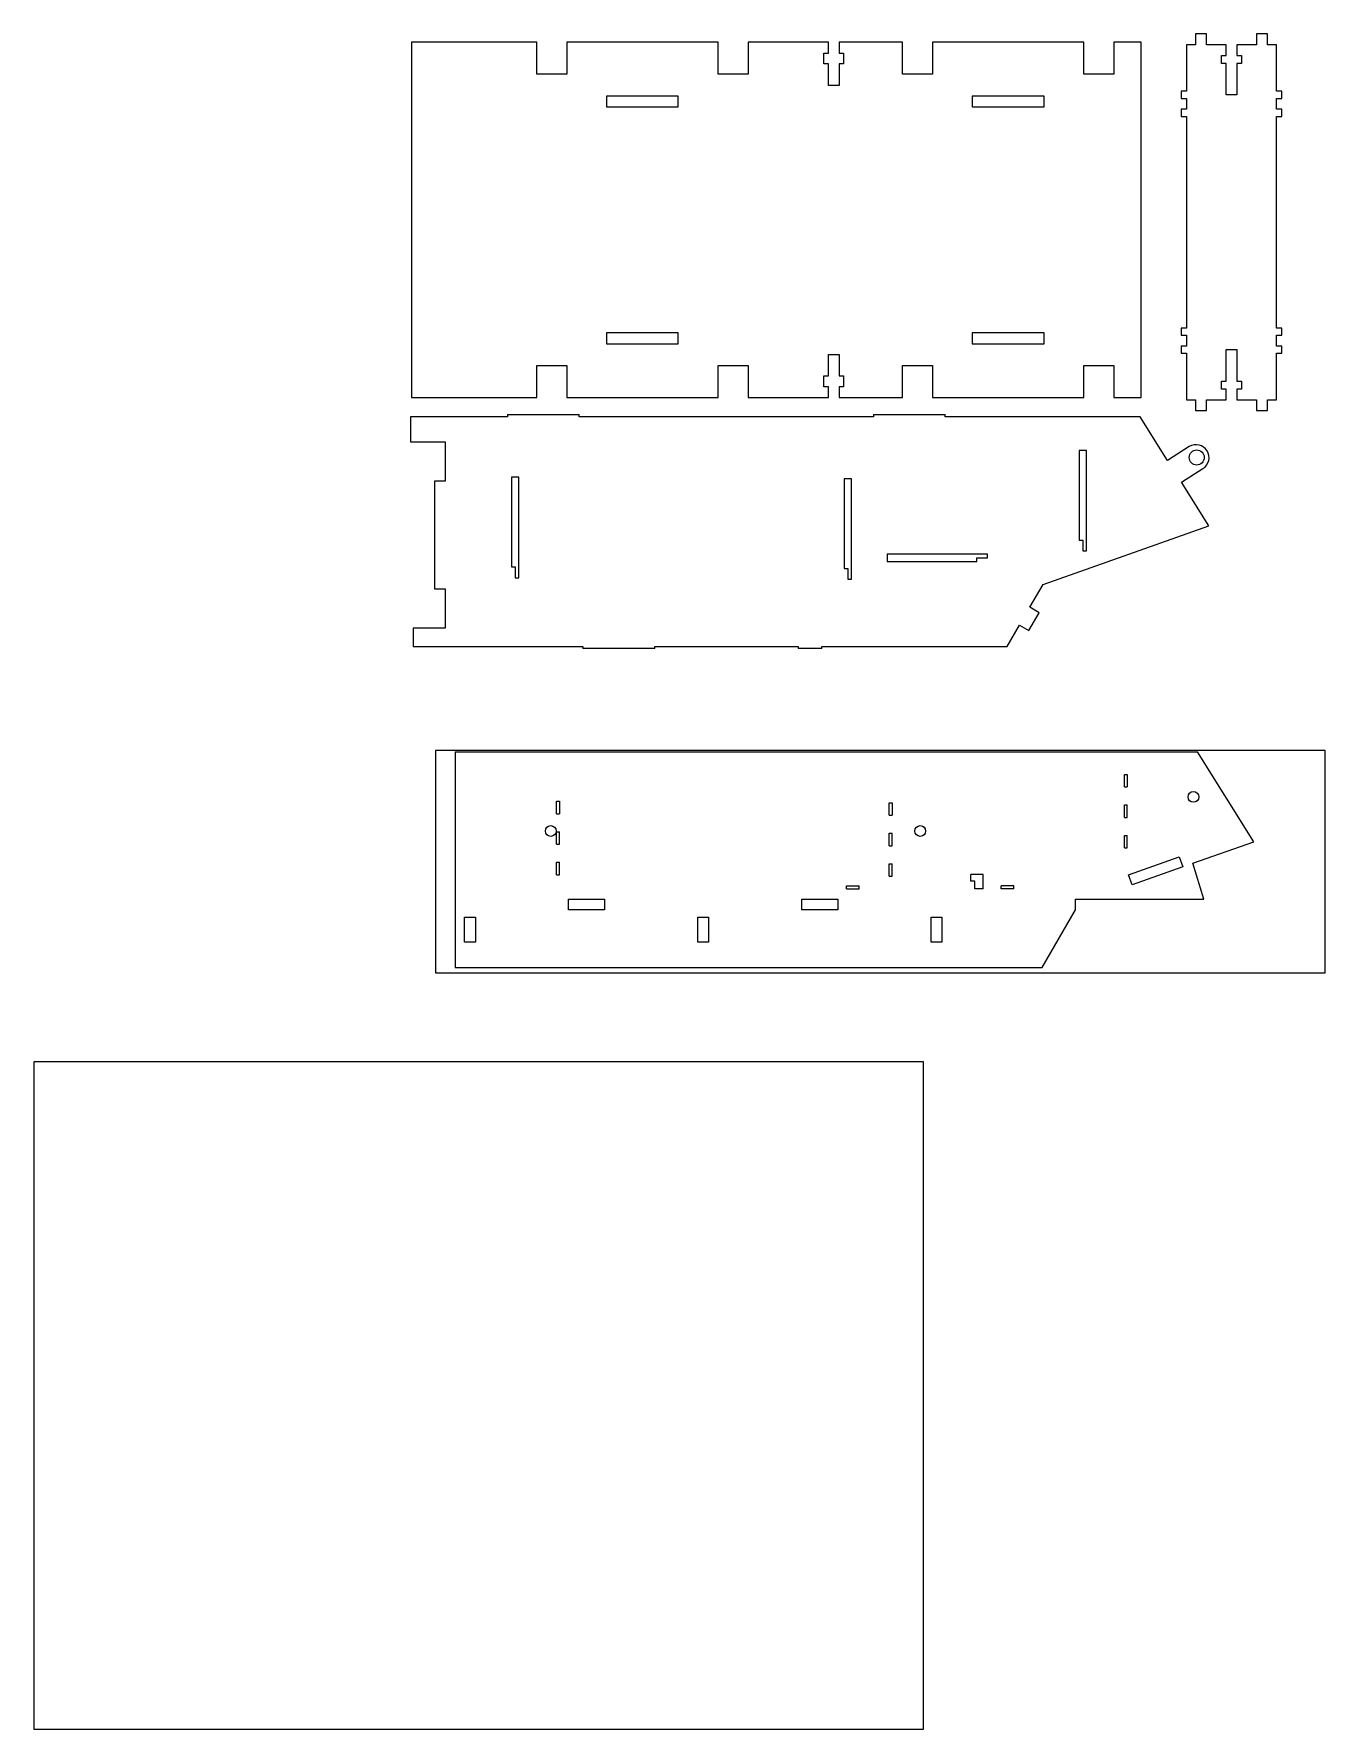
# Model space of a CAD drawing. Header units: millimetres. Extents: x -1540 to 1516, y -1634 to 664.
# Drawn here: x -1540 to 202, y -1634 to 653 of the extents above; entities that cross this region are included whole.
import ezdxf

# ---------------------------------------------------------------- set-up
doc = ezdxf.new("R2010")
doc.units = ezdxf.units.MM
doc.header["$MEASUREMENT"] = 0
doc.layers.add('Layer 1', color=7, linetype='Continuous')

msp = doc.modelspace()

# ---------------------------------------------------------------- linework, layer by layer
at = {"layer": 'Layer 1', "color": 250, "lineweight": 20}
for points in [[(-998.4533, -613.4527), (201.5467, -613.4527), (201.5467, -313.4527), (-998.4533, -313.4527), (-998.4533, -613.4527)], [(-1540.413, -1633.5), (-340.413, -1633.5), (-340.413, -733.5), (-1540.413, -733.5), (-1540.413, -1633.5)]]:
    msp.add_lwpolyline(points, close=True, dxfattribs=at)
at = {"layer": 'Layer 1', "lineweight": 25}
for points in [[(-1031.046, 641.8769), (-1031.046, 641.8769), (-1031.046, 162.7123), (-1031.046, 162.7123)], [(-861.9163, 641.8769), (-861.9163, 641.8769), (-1031.046, 641.8769), (-1031.046, 641.8769)], [(-861.9163, 598.897), (-861.9163, 598.897), (-861.9163, 641.8769), (-861.9163, 641.8769)], [(-821.6143, 641.8769), (-821.6143, 641.8769), (-821.6143, 598.897), (-821.6143, 598.897)], [(-617.235, 641.8769), (-617.235, 641.8769), (-821.6143, 641.8769), (-821.6143, 641.8769)], [(-617.235, 598.897), (-617.235, 598.897), (-617.235, 641.8769), (-617.235, 641.8769)], [(-576.933, 641.8769), (-576.933, 641.8769), (-576.933, 598.897), (-576.933, 598.897)], [(-468.6364, 641.8769), (-468.6364, 641.8769), (-576.933, 641.8769), (-576.933, 641.8769)], [(-468.6364, 627.3568), (-468.6364, 627.3568), (-468.6364, 641.8769), (-468.6364, 641.8769)], [(-454.1147, 641.8769), (-454.1147, 641.8769), (-454.1147, 627.3568), (-454.1147, 627.3568)], [(-368.4935, 641.8769), (-368.4935, 641.8769), (-454.1147, 641.8769), (-454.1147, 641.8769)], [(-368.4935, 598.897), (-368.4935, 598.897), (-368.4935, 641.8769), (-368.4935, 641.8769)], [(-328.1899, 641.8769), (-328.1899, 641.8769), (-328.1899, 598.897), (-328.1899, 598.897)], [(-123.8122, 641.8769), (-123.8122, 641.8769), (-328.1899, 641.8769), (-328.1899, 641.8769)], [(-123.8122, 598.897), (-123.8122, 598.897), (-123.8122, 641.8769), (-123.8122, 641.8769)], [(-83.5103, 641.8769), (-83.5103, 641.8769), (-83.5103, 598.897), (-83.5103, 598.897)], [(-46.74, 641.8769), (-46.74, 641.8769), (-83.5103, 641.8769), (-83.5103, 641.8769)], [(-46.74, 162.7123), (-46.74, 162.7123), (-46.74, 641.8769), (-46.74, 641.8769)], [(26.8599, 653.1951), (26.8599, 653.1951), (26.8599, 638.6734), (26.8599, 638.6734)], [(41.3783, 653.1951), (41.3783, 653.1951), (26.8599, 653.1951), (26.8599, 653.1951)], [(41.3783, 638.6734), (41.3783, 638.6734), (41.3783, 653.1951), (41.3783, 653.1951)], [(109.1395, 653.1951), (109.1395, 653.1951), (109.1395, 638.6734), (109.1395, 638.6734)], [(123.6612, 653.1951), (123.6612, 653.1951), (109.1395, 653.1951), (109.1395, 653.1951)], [(123.6612, 638.6734), (123.6612, 638.6734), (123.6612, 653.1951), (123.6612, 653.1951)], [(-474.6875, 627.3568), (-474.6875, 627.3568), (-468.6364, 627.3568), (-468.6364, 627.3568)], [(-474.6875, 612.8301), (-474.6875, 612.8301), (-474.6875, 627.3568), (-474.6875, 627.3568)], [(-454.1147, 627.3568), (-454.1147, 627.3568), (-448.0652, 627.3568), (-448.0652, 627.3568)], [(-448.0652, 627.3568), (-448.0652, 627.3568), (-448.0652, 612.8301), (-448.0652, 612.8301)], [(14.7593, 638.6734), (14.7593, 638.6734), (14.7593, 575.756), (14.7593, 575.756)], [(26.8599, 638.6734), (26.8599, 638.6734), (14.7593, 638.6734), (14.7593, 638.6734)], [(67.9905, 638.6734), (67.9905, 638.6734), (41.3783, 638.6734), (41.3783, 638.6734)], [(61.9428, 624.1567), (61.9428, 624.1567), (67.9905, 624.1567), (67.9905, 624.1567)], [(61.9428, 613.3084), (61.9428, 613.3084), (61.9428, 624.1567), (61.9428, 624.1567)], [(67.9905, 624.1567), (67.9905, 624.1567), (67.9905, 638.6734), (67.9905, 638.6734)], [(82.5123, 638.6734), (82.5123, 638.6734), (82.5123, 624.1567), (82.5123, 624.1567)], [(109.1395, 638.6734), (109.1395, 638.6734), (82.5123, 638.6734), (82.5123, 638.6734)], [(82.5123, 624.1567), (82.5123, 624.1567), (88.57, 624.1567), (88.57, 624.1567)], [(88.57, 624.1567), (88.57, 624.1567), (88.57, 613.3084), (88.57, 613.3084)], [(135.7602, 638.6734), (135.7602, 638.6734), (123.6612, 638.6734), (123.6612, 638.6734)], [(135.7602, 575.756), (135.7602, 575.756), (135.7602, 638.6734), (135.7602, 638.6734)], [(-821.6143, 598.897), (-821.6143, 598.897), (-861.9163, 598.897), (-861.9163, 598.897)], [(-576.933, 598.897), (-576.933, 598.897), (-617.235, 598.897), (-617.235, 598.897)], [(-468.6364, 612.8301), (-468.6364, 612.8301), (-474.6875, 612.8301), (-474.6875, 612.8301)], [(-468.6364, 583.7884), (-468.6364, 583.7884), (-468.6364, 612.8301), (-468.6364, 612.8301)], [(-454.1147, 612.8301), (-454.1147, 612.8301), (-454.1147, 583.7884), (-454.1147, 583.7884)], [(-448.0652, 612.8301), (-448.0652, 612.8301), (-454.1147, 612.8301), (-454.1147, 612.8301)], [(-328.1899, 598.897), (-328.1899, 598.897), (-368.4935, 598.897), (-368.4935, 598.897)], [(-83.5103, 598.897), (-83.5103, 598.897), (-123.8122, 598.897), (-123.8122, 598.897)], [(67.9905, 613.3084), (67.9905, 613.3084), (61.9428, 613.3084), (61.9428, 613.3084)], [(67.9905, 570.9155), (67.9905, 570.9155), (67.9905, 613.3084), (67.9905, 613.3084)], [(82.5123, 613.3084), (82.5123, 613.3084), (82.5123, 570.9155), (82.5123, 570.9155)], [(88.57, 613.3084), (88.57, 613.3084), (82.5123, 613.3084), (82.5123, 613.3084)], [(-454.1147, 583.7884), (-454.1147, 583.7884), (-468.6364, 583.7884), (-468.6364, 583.7884)], [(7.4993, 575.756), (7.4993, 575.756), (7.4993, 566.0749), (7.4993, 566.0749)], [(14.7593, 575.756), (14.7593, 575.756), (7.4993, 575.756), (7.4993, 575.756)], [(143.0202, 575.756), (143.0202, 575.756), (135.7602, 575.756), (135.7602, 575.756)], [(143.0202, 566.0749), (143.0202, 566.0749), (143.0202, 575.756), (143.0202, 575.756)], [(-768.0879, 569.27), (-768.0879, 569.27), (-768.0879, 554.7933), (-768.0879, 554.7933)], [(-671.2883, 569.27), (-671.2883, 569.27), (-768.0879, 569.27), (-768.0879, 569.27)], [(-768.0879, 554.7933), (-768.0879, 554.7933), (-671.2866, 554.7933), (-671.2866, 554.7933)], [(-671.2866, 554.7933), (-671.2866, 554.7933), (-671.2883, 569.27), (-671.2883, 569.27)], [(-274.4017, 569.27), (-274.4017, 569.27), (-274.4017, 554.7933), (-274.4017, 554.7933)], [(-177.6004, 569.27), (-177.6004, 569.27), (-274.4017, 569.27), (-274.4017, 569.27)], [(-274.4017, 554.7933), (-274.4017, 554.7933), (-177.6004, 554.7933), (-177.6004, 554.7933)], [(-177.6004, 554.7933), (-177.6004, 554.7933), (-177.6004, 569.27), (-177.6004, 569.27)], [(7.4993, 566.0749), (7.4993, 566.0749), (14.7593, 566.0749), (14.7593, 566.0749)], [(7.4993, 551.5549), (7.4993, 551.5549), (7.4993, 541.8737), (7.4993, 541.8737)], [(14.7593, 551.5549), (14.7593, 551.5549), (7.4993, 551.5549), (7.4993, 551.5549)], [(14.7593, 566.0749), (14.7593, 566.0749), (14.7593, 551.5549), (14.7593, 551.5549)], [(82.5123, 570.9155), (82.5123, 570.9155), (67.9905, 570.9155), (67.9905, 570.9155)], [(135.7602, 566.0749), (135.7602, 566.0749), (143.0202, 566.0749), (143.0202, 566.0749)], [(135.7602, 551.5549), (135.7602, 551.5549), (135.7602, 566.0749), (135.7602, 566.0749)], [(143.0202, 551.5549), (143.0202, 551.5549), (135.7602, 551.5549), (135.7602, 551.5549)], [(143.0202, 541.8737), (143.0202, 541.8737), (143.0202, 551.5549), (143.0202, 551.5549)], [(7.4993, 541.8737), (7.4993, 541.8737), (14.7593, 541.8737), (14.7593, 541.8737)], [(14.7593, 541.8737), (14.7593, 541.8737), (14.7593, 256.3102), (14.7593, 256.3102)], [(135.7602, 541.8737), (135.7602, 541.8737), (143.0202, 541.8737), (143.0202, 541.8737)], [(135.7602, 256.3102), (135.7602, 256.3102), (135.7602, 541.8737), (135.7602, 541.8737)], [(7.4993, 256.3102), (7.4993, 256.3102), (7.4993, 246.6308), (7.4993, 246.6308)], [(14.7593, 256.3102), (14.7593, 256.3102), (7.4993, 256.3102), (7.4993, 256.3102)], [(143.0202, 256.3102), (143.0202, 256.3102), (135.7602, 256.3102), (135.7602, 256.3102)], [(143.0202, 246.6308), (143.0202, 246.6308), (143.0202, 256.3102), (143.0202, 256.3102)], [(-768.0879, 249.8225), (-768.0879, 249.8225), (-768.0879, 235.3425), (-768.0879, 235.3425)], [(-671.2883, 249.8225), (-671.2883, 249.8225), (-768.0879, 249.8225), (-768.0879, 249.8225)], [(-768.0879, 235.3425), (-768.0879, 235.3425), (-671.2866, 235.3425), (-671.2866, 235.3425)], [(-671.2866, 235.3425), (-671.2866, 235.3425), (-671.2883, 249.8225), (-671.2883, 249.8225)], [(-274.4017, 249.8225), (-274.4017, 249.8225), (-274.4017, 235.3425), (-274.4017, 235.3425)], [(-177.6004, 249.8225), (-177.6004, 249.8225), (-274.4017, 249.8225), (-274.4017, 249.8225)], [(-274.4017, 235.3425), (-274.4017, 235.3425), (-177.6004, 235.3425), (-177.6004, 235.3425)], [(-177.6004, 235.3425), (-177.6004, 235.3425), (-177.6004, 249.8225), (-177.6004, 249.8225)], [(7.4993, 246.6308), (7.4993, 246.6308), (14.7593, 246.6308), (14.7593, 246.6308)], [(7.4993, 232.1107), (7.4993, 232.1107), (7.4993, 222.4313), (7.4993, 222.4313)], [(14.7593, 232.1107), (14.7593, 232.1107), (7.4993, 232.1107), (7.4993, 232.1107)], [(14.7593, 246.6308), (14.7593, 246.6308), (14.7593, 232.1107), (14.7593, 232.1107)], [(135.7602, 246.6308), (135.7602, 246.6308), (143.0202, 246.6308), (143.0202, 246.6308)], [(135.7602, 232.1107), (135.7602, 232.1107), (135.7602, 246.6308), (135.7602, 246.6308)], [(143.0202, 232.1107), (143.0202, 232.1107), (135.7602, 232.1107), (135.7602, 232.1107)], [(143.0202, 222.4313), (143.0202, 222.4313), (143.0202, 232.1107), (143.0202, 232.1107)], [(-861.9163, 205.969), (-861.9163, 205.969), (-821.6143, 205.969), (-821.6143, 205.969)], [(-861.9163, 162.7123), (-861.9163, 162.7123), (-861.9163, 205.969), (-861.9163, 205.969)], [(-821.6143, 205.969), (-821.6143, 205.969), (-821.6143, 162.7123), (-821.6143, 162.7123)], [(-617.235, 205.969), (-617.235, 205.969), (-576.933, 205.969), (-576.933, 205.969)], [(-617.235, 162.7123), (-617.235, 162.7123), (-617.235, 205.969), (-617.235, 205.969)], [(-576.933, 205.969), (-576.933, 205.969), (-576.933, 162.7123), (-576.933, 162.7123)], [(-468.6364, 220.7925), (-468.6364, 220.7925), (-454.1147, 220.7925), (-454.1147, 220.7925)], [(-468.6364, 191.7524), (-468.6364, 191.7524), (-468.6364, 220.7925), (-468.6364, 220.7925)], [(-454.1147, 220.7925), (-454.1147, 220.7925), (-454.1147, 191.7524), (-454.1147, 191.7524)], [(-368.4935, 205.969), (-368.4935, 205.969), (-328.1899, 205.969), (-328.1899, 205.969)], [(-368.4935, 162.7123), (-368.4935, 162.7123), (-368.4935, 205.969), (-368.4935, 205.969)], [(-328.1899, 205.969), (-328.1899, 205.969), (-328.1899, 162.7123), (-328.1899, 162.7123)], [(-123.8122, 205.969), (-123.8122, 205.969), (-83.5103, 205.969), (-83.5103, 205.969)], [(-123.8122, 162.7123), (-123.8122, 162.7123), (-123.8122, 205.969), (-123.8122, 205.969)], [(-83.5103, 205.969), (-83.5103, 205.969), (-83.5103, 162.7123), (-83.5103, 162.7123)], [(7.4993, 222.4313), (7.4993, 222.4313), (14.7593, 222.4313), (14.7593, 222.4313)], [(14.7593, 222.4313), (14.7593, 222.4313), (14.7593, 159.5122), (14.7593, 159.5122)], [(67.9905, 227.2718), (67.9905, 227.2718), (82.5123, 227.2718), (82.5123, 227.2718)], [(67.9905, 184.8906), (67.9905, 184.8906), (67.9905, 227.2718), (67.9905, 227.2718)], [(82.5123, 227.2718), (82.5123, 227.2718), (82.5123, 184.8906), (82.5123, 184.8906)], [(135.7602, 222.4313), (135.7602, 222.4313), (143.0202, 222.4313), (143.0202, 222.4313)], [(135.7602, 159.5122), (135.7602, 159.5122), (135.7602, 222.4313), (135.7602, 222.4313)], [(-474.6875, 191.7524), (-474.6875, 191.7524), (-468.6364, 191.7524), (-468.6364, 191.7524)], [(-474.6875, 177.2324), (-474.6875, 177.2324), (-474.6875, 191.7524), (-474.6875, 191.7524)], [(-454.1147, 191.7524), (-454.1147, 191.7524), (-448.0652, 191.7524), (-448.0652, 191.7524)], [(-448.0652, 191.7524), (-448.0652, 191.7524), (-448.0652, 177.2324), (-448.0652, 177.2324)], [(61.9428, 184.8906), (61.9428, 184.8906), (67.9905, 184.8906), (67.9905, 184.8906)], [(61.9428, 174.0306), (61.9428, 174.0306), (61.9428, 184.8906), (61.9428, 184.8906)], [(82.5123, 184.8906), (82.5123, 184.8906), (88.57, 184.8906), (88.57, 184.8906)], [(88.57, 184.8906), (88.57, 184.8906), (88.57, 174.0306), (88.57, 174.0306)], [(-1031.046, 162.7123), (-1031.046, 162.7123), (-861.9163, 162.7123), (-861.9163, 162.7123)], [(-821.6143, 162.7123), (-821.6143, 162.7123), (-617.235, 162.7123), (-617.235, 162.7123)], [(-576.933, 162.7123), (-576.933, 162.7123), (-468.6364, 162.7123), (-468.6364, 162.7123)], [(-468.6364, 177.2324), (-468.6364, 177.2324), (-474.6875, 177.2324), (-474.6875, 177.2324)], [(-468.6364, 162.7123), (-468.6364, 162.7123), (-468.6364, 177.2324), (-468.6364, 177.2324)], [(-454.1147, 177.2324), (-454.1147, 177.2324), (-454.1147, 162.7123), (-454.1147, 162.7123)], [(-448.0652, 177.2324), (-448.0652, 177.2324), (-454.1147, 177.2324), (-454.1147, 177.2324)], [(-454.1147, 162.7123), (-454.1147, 162.7123), (-368.4935, 162.7123), (-368.4935, 162.7123)], [(-328.1899, 162.7123), (-328.1899, 162.7123), (-123.8122, 162.7123), (-123.8122, 162.7123)], [(-83.5103, 162.7123), (-83.5103, 162.7123), (-46.74, 162.7123), (-46.74, 162.7123)], [(67.9905, 174.0306), (67.9905, 174.0306), (61.9428, 174.0306), (61.9428, 174.0306)], [(67.9905, 159.5122), (67.9905, 159.5122), (67.9905, 174.0306), (67.9905, 174.0306)], [(82.5123, 174.0306), (82.5123, 174.0306), (82.5123, 159.5122), (82.5123, 159.5122)], [(88.57, 174.0306), (88.57, 174.0306), (82.5123, 174.0306), (82.5123, 174.0306)], [(-901.3849, 139.7645), (-901.3849, 139.7645), (-901.3849, 136.7645), (-901.3849, 136.7645)], [(-901.3849, 139.7645), (-901.3849, 139.7645), (-804.5869, 139.7645), (-804.5869, 139.7645)], [(-804.5869, 136.7645), (-804.5869, 136.7645), (-804.5869, 139.7645), (-804.5869, 139.7645)], [(-407.7003, 139.7645), (-407.7003, 139.7645), (-407.7003, 136.7645), (-407.7003, 136.7645)], [(-407.7003, 139.7645), (-407.7003, 139.7645), (-310.899, 139.7645), (-310.899, 139.7645)], [(-310.899, 136.7645), (-310.899, 136.7645), (-310.899, 139.7645), (-310.899, 139.7645)], [(14.7593, 159.5122), (14.7593, 159.5122), (26.8599, 159.5122), (26.8599, 159.5122)], [(26.8599, 159.5122), (26.8599, 159.5122), (26.8599, 144.9922), (26.8599, 144.9922)], [(26.8599, 144.9922), (26.8599, 144.9922), (41.3783, 144.9922), (41.3783, 144.9922)], [(41.3783, 159.5122), (41.3783, 159.5122), (67.9905, 159.5122), (67.9905, 159.5122)], [(41.3783, 144.9922), (41.3783, 144.9922), (41.3783, 159.5122), (41.3783, 159.5122)], [(82.5123, 159.5122), (82.5123, 159.5122), (109.1395, 159.5122), (109.1395, 159.5122)], [(109.1395, 159.5122), (109.1395, 159.5122), (109.1395, 144.9922), (109.1395, 144.9922)], [(109.1395, 144.9922), (109.1395, 144.9922), (123.6612, 144.9922), (123.6612, 144.9922)], [(123.6612, 159.5122), (123.6612, 159.5122), (135.7602, 159.5122), (135.7602, 159.5122)], [(123.6612, 144.9922), (123.6612, 144.9922), (123.6612, 159.5122), (123.6612, 159.5122)], [(-1032.5387, 136.7645), (-1032.5387, 136.7645), (-1032.5387, 103.0539), (-1032.5387, 103.0539)], [(-901.3849, 136.7645), (-901.3849, 136.7645), (-1032.5387, 136.7645), (-1032.5387, 136.7645)], [(-407.7003, 136.7645), (-407.7003, 136.7645), (-804.5869, 136.7645), (-804.5869, 136.7645)], [(-47.8792, 136.7645), (-47.8792, 136.7645), (-310.899, 136.7645), (-310.899, 136.7645)], [(-10.9088, 77.9473), (-10.9088, 77.9473), (-47.8792, 136.7645), (-47.8792, 136.7645)], [(-1032.5387, 103.0539), (-1032.5387, 103.0539), (-985.4837, 103.0539), (-985.4837, 103.0539)], [(-985.4837, 103.0539), (-985.4837, 103.0539), (-985.4837, 49.8126), (-985.4837, 49.8126)], [(18.2663, 96.4458), (18.2663, 96.4458), (-10.9088, 77.9473), (-10.9088, 77.9473)], [(42.3224, 90.8483), (37.2267, 99.0387), (26.4568, 101.5482), (18.2663, 96.4458)], [(-120.1878, 91.2094), (-120.1878, 91.2094), (-130.1878, 91.2094), (-130.1878, 91.2094)], [(-130.1878, 91.2094), (-130.1878, 91.2094), (-130.1878, -29.7906), (-130.1878, -29.7906)], [(-120.1878, -44.3106), (-120.1878, -44.3106), (-120.1878, 91.2094), (-120.1878, 91.2094)], [(36.7198, 66.7905), (44.9103, 71.8828), (47.4181, 82.6578), (42.3224, 90.8483)], [(-999.9971, 49.8126), (-999.9971, 49.8126), (-999.9971, -95.3861), (-999.9971, -95.3861)], [(-985.4837, 49.8126), (-985.4837, 49.8126), (-999.9971, 49.8126), (-999.9971, 49.8126)], [(-886.0239, 55.1778), (-886.0239, 55.1778), (-896.0239, 55.1778), (-896.0239, 55.1778)], [(-896.0239, 55.1778), (-896.0239, 55.1778), (-896.0239, -65.8222), (-896.0239, -65.8222)], [(-886.0239, -80.3422), (-886.0239, -80.3422), (-886.0239, 55.1778), (-886.0239, 55.1778)], [(-437.2533, 53.1629), (-437.2533, 53.1629), (-447.2533, 53.1629), (-447.2533, 53.1629)], [(-447.2533, 53.1629), (-447.2533, 53.1629), (-447.2533, -67.8371), (-447.2533, -67.8371)], [(-437.2533, -82.3571), (-437.2533, -82.3571), (-437.2533, 53.1629), (-437.2533, 53.1629)], [(7.6481, 48.427), (7.6481, 48.427), (36.7198, 66.7905), (36.7198, 66.7905)], [(44.6652, -10.4618), (44.6652, -10.4618), (7.6481, 48.427), (7.6481, 48.427)], [(-178.9764, -89.4583), (-178.9764, -89.4583), (44.6652, -10.4618), (44.6652, -10.4618)], [(-130.1878, -29.7906), (-130.1878, -29.7906), (-125.1878, -29.7906), (-125.1878, -29.7906)], [(-125.1878, -29.7906), (-125.1878, -29.7906), (-125.1878, -44.3106), (-125.1878, -44.3106)], [(-125.1878, -44.3106), (-125.1878, -44.3106), (-120.1878, -44.3106), (-120.1878, -44.3106)], [(-896.0239, -65.8222), (-896.0239, -65.8222), (-891.0239, -65.8222), (-891.0239, -65.8222)], [(-891.0239, -65.8222), (-891.0239, -65.8222), (-891.0239, -80.3422), (-891.0239, -80.3422)], [(-447.2533, -67.8371), (-447.2533, -67.8371), (-442.2533, -67.8371), (-442.2533, -67.8371)], [(-442.2533, -67.8371), (-442.2533, -67.8371), (-442.2533, -82.3571), (-442.2533, -82.3571)], [(-253.8677, -48.6504), (-253.8677, -48.6504), (-389.3877, -48.6504), (-389.3877, -48.6504)], [(-389.3877, -48.6504), (-389.3877, -48.6504), (-389.3877, -58.6504), (-389.3877, -58.6504)], [(-389.3877, -58.6504), (-389.3877, -58.6504), (-268.3877, -58.6504), (-268.3877, -58.6504)], [(-268.3877, -58.6504), (-268.3877, -58.6504), (-268.3877, -53.6504), (-268.3877, -53.6504)], [(-268.3877, -53.6504), (-268.3877, -53.6504), (-253.8677, -53.6504), (-253.8677, -53.6504)], [(-253.8677, -53.6504), (-253.8677, -53.6504), (-253.8677, -48.6504), (-253.8677, -48.6504)], [(-891.0239, -80.3422), (-891.0239, -80.3422), (-886.0239, -80.3422), (-886.0239, -80.3422)], [(-442.2533, -82.3571), (-442.2533, -82.3571), (-437.2533, -82.3571), (-437.2533, -82.3571)], [(-196.833, -120.3159), (-196.833, -120.3159), (-178.9764, -89.4583), (-178.9764, -89.4583)], [(-999.9971, -95.3861), (-999.9971, -95.3861), (-985.4754, -95.3861), (-985.4754, -95.3861)], [(-985.4754, -95.3861), (-985.4754, -95.3861), (-985.4754, -148.6323), (-985.4754, -148.6323)], [(-198.1402, -151.5703), (-198.1402, -151.5703), (-184.2672, -127.5959), (-184.2672, -127.5959)], [(-184.2672, -127.5959), (-184.2672, -127.5959), (-196.833, -120.3159), (-196.833, -120.3159)], [(-1028.7637, -148.6323), (-1028.7637, -148.6323), (-1028.9571, -172.9935), (-1028.9571, -172.9935)], [(-985.4754, -148.6323), (-985.4754, -148.6323), (-1028.7637, -148.6323), (-1028.7637, -148.6323)], [(-227.3087, -172.9935), (-227.3087, -172.9935), (-210.706, -144.2953), (-210.706, -144.2953)], [(-210.706, -144.2953), (-210.706, -144.2953), (-198.1402, -151.5703), (-198.1402, -151.5703)], [(-1028.9571, -172.9935), (-1028.9571, -172.9935), (-799.6929, -172.9935), (-799.6929, -172.9935)], [(-799.6929, -172.9935), (-799.6929, -172.9935), (-799.6929, -175.9935), (-799.6929, -175.9935)], [(-702.8933, -175.9935), (-702.8933, -175.9935), (-799.6929, -175.9935), (-799.6929, -175.9935)], [(-702.8933, -172.9935), (-702.8933, -172.9935), (-509.2922, -172.9935), (-509.2922, -172.9935)], [(-702.8933, -175.9935), (-702.8933, -175.9935), (-702.8933, -172.9935), (-702.8933, -172.9935)], [(-509.2922, -172.9935), (-509.2922, -172.9935), (-509.2922, -175.9935), (-509.2922, -175.9935)], [(-477.2508, -175.9935), (-477.2508, -175.9935), (-509.2922, -175.9935), (-509.2922, -175.9935)], [(-477.2508, -172.9935), (-477.2508, -172.9935), (-227.3087, -172.9935), (-227.3087, -172.9935)], [(-477.2508, -175.9935), (-477.2508, -175.9935), (-477.2508, -172.9935), (-477.2508, -172.9935)], [(-972.222, -315.2818), (-972.222, -315.2818), (-972.222, -606.0024), (-972.222, -606.0024)], [(105.4925, -436.6025), (105.4925, -436.6025), (29.2338, -315.2818), (29.2338, -315.2818)], [(-69.2647, -345.6255), (-69.2647, -345.6255), (-65.2647, -345.6255), (-65.2647, -345.6255)], [(-69.2647, -362.6255), (-69.2647, -362.6255), (-69.2647, -345.6255), (-69.2647, -345.6255)], [(-69.2647, -362.6255), (-69.2647, -362.6255), (-65.2647, -362.6255), (-65.2647, -362.6255)], [(-65.2647, -345.6255), (-65.2647, -345.6255), (-65.2647, -362.6255), (-65.2647, -362.6255)], [(-835.1996, -381.8189), (-835.1996, -381.8189), (-831.1996, -381.8189), (-831.1996, -381.8189)], [(-835.1996, -398.8189), (-835.1996, -398.8189), (-835.1996, -381.8189), (-835.1996, -381.8189)], [(-831.1996, -381.8189), (-831.1996, -381.8189), (-831.1996, -398.8189), (-831.1996, -398.8189)], [(-386.4533, -383.8595), (-386.4533, -383.8595), (-382.4533, -383.8595), (-382.4533, -383.8595)], [(-386.4533, -400.8595), (-386.4533, -400.8595), (-386.4533, -383.8595), (-386.4533, -383.8595)], [(-382.4533, -383.8595), (-382.4533, -383.8595), (-382.4533, -400.8595), (-382.4533, -400.8595)], [(-69.2647, -386.8123), (-69.2647, -386.8123), (-65.2647, -386.8123), (-65.2647, -386.8123)], [(-69.2647, -403.732), (-69.2647, -403.732), (-69.2647, -386.8123), (-69.2647, -386.8123)], [(-65.2647, -403.732), (-65.2647, -403.732), (-65.2647, -386.8123), (-65.2647, -386.8123)], [(-835.1996, -398.8189), (-835.1996, -398.8189), (-831.1996, -398.8189), (-831.1996, -398.8189)], [(-386.4533, -400.8595), (-386.4533, -400.8595), (-382.4533, -400.8595), (-382.4533, -400.8595)], [(-69.2647, -403.732), (-69.2647, -403.732), (-65.2647, -403.732), (-65.2647, -403.732)], [(-835.1996, -423.0056), (-835.1996, -423.0056), (-831.1996, -423.0056), (-831.1996, -423.0056)], [(-835.1996, -439.9254), (-835.1996, -439.9254), (-835.1996, -423.0056), (-835.1996, -423.0056)], [(-831.1996, -439.9254), (-831.1996, -439.9254), (-831.1996, -423.0056), (-831.1996, -423.0056)], [(-386.4533, -425.0462), (-386.4533, -425.0462), (-382.4533, -425.0462), (-382.4533, -425.0462)], [(-386.4533, -441.966), (-386.4533, -441.966), (-386.4533, -425.0462), (-386.4533, -425.0462)], [(-382.4533, -441.966), (-382.4533, -441.966), (-382.4533, -425.0462), (-382.4533, -425.0462)], [(-69.2647, -427.9188), (-69.2647, -427.9188), (-65.2647, -427.9188), (-65.2647, -427.9188)], [(-69.2647, -444.9188), (-69.2647, -444.9188), (-69.2647, -427.9188), (-69.2647, -427.9188)], [(-65.2647, -444.9188), (-65.2647, -444.9188), (-65.2647, -427.9188), (-65.2647, -427.9188)], [(-835.1996, -439.9254), (-835.1996, -439.9254), (-831.1996, -439.9254), (-831.1996, -439.9254)], [(-386.4533, -441.966), (-386.4533, -441.966), (-382.4533, -441.966), (-382.4533, -441.966)], [(-69.2647, -444.9188), (-69.2647, -444.9188), (-65.2647, -444.9188), (-65.2647, -444.9188)], [(-63.6306, -480.948), (-63.6306, -480.948), (4.8293, -456.7902), (4.8293, -456.7902)], [(4.8293, -456.7902), (4.8293, -456.7902), (9.6632, -470.4799), (9.6632, -470.4799)], [(23.2111, -465.641), (23.2111, -465.641), (105.4925, -436.6025), (105.4925, -436.6025)], [(-835.1996, -464.1121), (-835.1996, -464.1121), (-831.1996, -464.1121), (-831.1996, -464.1121)], [(-835.1996, -481.1121), (-835.1996, -481.1121), (-835.1996, -464.1121), (-835.1996, -464.1121)], [(-831.1996, -481.1121), (-831.1996, -481.1121), (-831.1996, -464.1121), (-831.1996, -464.1121)], [(-386.4533, -466.1527), (-386.4533, -466.1527), (-382.4533, -466.1527), (-382.4533, -466.1527)], [(-386.4533, -483.1527), (-386.4533, -483.1527), (-386.4533, -466.1527), (-386.4533, -466.1527)], [(-382.4533, -483.1527), (-382.4533, -483.1527), (-382.4533, -466.1527), (-382.4533, -466.1527)], [(9.6632, -470.4799), (9.6632, -470.4799), (-58.7967, -494.6443), (-58.7967, -494.6443)], [(37.7328, -514.0466), (37.7328, -514.0466), (23.2111, -465.641), (23.2111, -465.641)], [(-835.1996, -481.1121), (-835.1996, -481.1121), (-831.1996, -481.1121), (-831.1996, -481.1121)], [(-444.1617, -495.8988), (-444.1617, -495.8988), (-427.1617, -495.8988), (-427.1617, -495.8988)], [(-444.1617, -499.8988), (-444.1617, -499.8988), (-444.1617, -495.8988), (-444.1617, -495.8988)], [(-444.1617, -499.8988), (-444.1617, -499.8988), (-427.1617, -499.8988), (-427.1617, -499.8988)], [(-427.1617, -499.8988), (-427.1617, -499.8988), (-427.1617, -495.8988), (-427.1617, -495.8988)], [(-386.4533, -483.1527), (-386.4533, -483.1527), (-382.4533, -483.1527), (-382.4533, -483.1527)], [(-259.6005, -480.7911), (-259.6005, -480.7911), (-276.5203, -480.7911), (-276.5203, -480.7911)], [(-276.5203, -489.8988), (-276.5203, -489.8988), (-276.5203, -480.7911), (-276.5203, -480.7911)], [(-270.7877, -489.8988), (-270.7877, -489.8988), (-276.5203, -489.8988), (-276.5203, -489.8988)], [(-270.7877, -499.8988), (-270.7877, -499.8988), (-270.7877, -489.8988), (-270.7877, -489.8988)], [(-259.6005, -499.8988), (-259.6005, -499.8988), (-270.7877, -499.8988), (-270.7877, -499.8988)], [(-259.6005, -499.8988), (-259.6005, -499.8988), (-259.6005, -480.7911), (-259.6005, -480.7911)], [(-218.4138, -495.8988), (-218.4138, -495.8988), (-235.4138, -495.8988), (-235.4138, -495.8988)], [(-235.4138, -499.8988), (-235.4138, -499.8988), (-235.4138, -495.8988), (-235.4138, -495.8988)], [(-218.4138, -499.8988), (-218.4138, -499.8988), (-235.4138, -499.8988), (-235.4138, -499.8988)], [(-218.4138, -499.8988), (-218.4138, -499.8988), (-218.4138, -495.8988), (-218.4138, -495.8988)], [(-58.7967, -494.6443), (-58.7967, -494.6443), (-63.6306, -480.948), (-63.6306, -480.948)], [(-818.966, -528.5717), (-818.966, -528.5717), (-818.966, -514.0516), (-818.966, -514.0516)], [(-818.966, -514.0516), (-818.966, -514.0516), (-770.557, -514.0516), (-770.557, -514.0516)], [(-770.557, -514.0516), (-770.557, -514.0516), (-770.557, -528.5717), (-770.557, -528.5717)], [(-504.3524, -514.0433), (-504.3524, -514.0433), (-455.9534, -514.0433), (-455.9534, -514.0433)], [(-504.3524, -528.57), (-504.3524, -528.57), (-504.3524, -514.0433), (-504.3524, -514.0433)], [(-455.9534, -514.0433), (-455.9534, -514.0433), (-455.9534, -528.57), (-455.9534, -528.57)], [(-135.202, -514.0816), (-135.202, -514.0816), (37.7328, -514.0466), (37.7328, -514.0466)], [(-135.202, -528.5066), (-135.202, -528.5066), (-135.202, -514.0816), (-135.202, -514.0816)], [(-959.3158, -538.2528), (-959.3158, -538.2528), (-944.7957, -538.2528), (-944.7957, -538.2528)], [(-959.3158, -572.1301), (-959.3158, -572.1301), (-959.3158, -538.2528), (-959.3158, -538.2528)], [(-944.7957, -538.2528), (-944.7957, -538.2528), (-944.7957, -572.1301), (-944.7957, -572.1301)], [(-770.557, -528.5717), (-770.557, -528.5717), (-818.966, -528.5717), (-818.966, -528.5717)], [(-644.7139, -538.2528), (-644.7139, -538.2528), (-630.1938, -538.2528), (-630.1938, -538.2528)], [(-644.7139, -572.1301), (-644.7139, -572.1301), (-644.7139, -538.2528), (-644.7139, -538.2528)], [(-630.1938, -538.2528), (-630.1938, -538.2528), (-630.1938, -572.1301), (-630.1938, -572.1301)], [(-455.9534, -528.57), (-455.9534, -528.57), (-504.3524, -528.57), (-504.3524, -528.57)], [(-330.112, -538.2528), (-330.112, -538.2528), (-315.5919, -538.2528), (-315.5919, -538.2528)], [(-330.112, -572.1301), (-330.112, -572.1301), (-330.112, -538.2528), (-330.112, -538.2528)], [(-315.5919, -538.2528), (-315.5919, -538.2528), (-315.5919, -572.1301), (-315.5919, -572.1301)], [(-180.0694, -606.0024), (-180.0694, -606.0024), (-135.202, -528.5066), (-135.202, -528.5066)], [(-944.7957, -572.1301), (-944.7957, -572.1301), (-959.3158, -572.1301), (-959.3158, -572.1301)], [(-630.1938, -572.1301), (-630.1938, -572.1301), (-644.7139, -572.1301), (-644.7139, -572.1301)], [(-315.5919, -572.1301), (-315.5919, -572.1301), (-330.112, -572.1301), (-330.112, -572.1301)], [(-972.222, -606.0024), (-972.222, -606.0024), (-180.0694, -606.0024), (-180.0694, -606.0024)]]:
    msp.add_open_spline(points, degree=3, dxfattribs=at)
for points in [[(28.341, 71.6744), (22.7401, 71.6744), (18.203, 76.2132), (18.203, 81.8141), (18.203, 81.8141), (18.203, 87.42), (22.7417, 91.9521), (28.341, 91.9521)], [(28.341, 91.9521), (33.9402, 91.9521), (38.4807, 87.42), (38.4807, 81.8141), (38.4807, 81.8141), (38.4807, 76.2165), (33.9419, 71.6744), (28.341, 71.6744)], [(23.9015, -383.3096), (19.8929, -383.3096), (16.6414, -380.0581), (16.6414, -376.0496), (16.6414, -376.0496), (16.6414, -372.0411), (19.8929, -368.7896), (23.9015, -368.7896)], [(23.9015, -368.7896), (27.91, -368.7896), (31.1615, -372.0411), (31.1615, -376.0496), (31.1615, -376.0496), (31.1615, -380.0581), (27.91, -383.3096), (23.9015, -383.3096)], [(-843.1555, -429.3392), (-847.1657, -429.3392), (-850.4172, -426.091), (-850.4172, -422.0792), (-850.4172, -422.0792), (-850.4172, -418.0807), (-847.1657, -414.8192), (-843.1555, -414.8192)], [(-843.1555, -414.8192), (-839.1436, -414.8192), (-835.8954, -418.0707), (-835.8954, -422.0792), (-835.8954, -422.0792), (-835.8954, -426.091), (-839.147, -429.3392), (-843.1555, -429.3392)], [(-344.6337, -429.3392), (-348.6422, -429.3392), (-351.8937, -426.091), (-351.8937, -422.0792), (-351.8937, -422.0792), (-351.8937, -418.0807), (-348.6422, -414.8192), (-344.6337, -414.8192)], [(-344.6337, -414.8192), (-340.6235, -414.8192), (-337.3736, -418.0707), (-337.3736, -422.0792), (-337.3736, -422.0792), (-337.3736, -426.091), (-340.6251, -429.3392), (-344.6337, -429.3392)]]:
    msp.add_open_spline(points, degree=3, knots=[0, 0, 0, 0, 0.333333333, 0.333333333, 0.333333333, 0.333333333, 1, 1, 1, 1], dxfattribs=at)
at = {"layer": 'Layer 1', "color": 250, "lineweight": 20}
msp.add_open_spline([(-972.222, -315.2818), (-972.222, -315.2818), (29.2338, -315.2818), (29.2338, -315.2818)], degree=3, dxfattribs=at)

doc.saveas('drawing.dxf')
